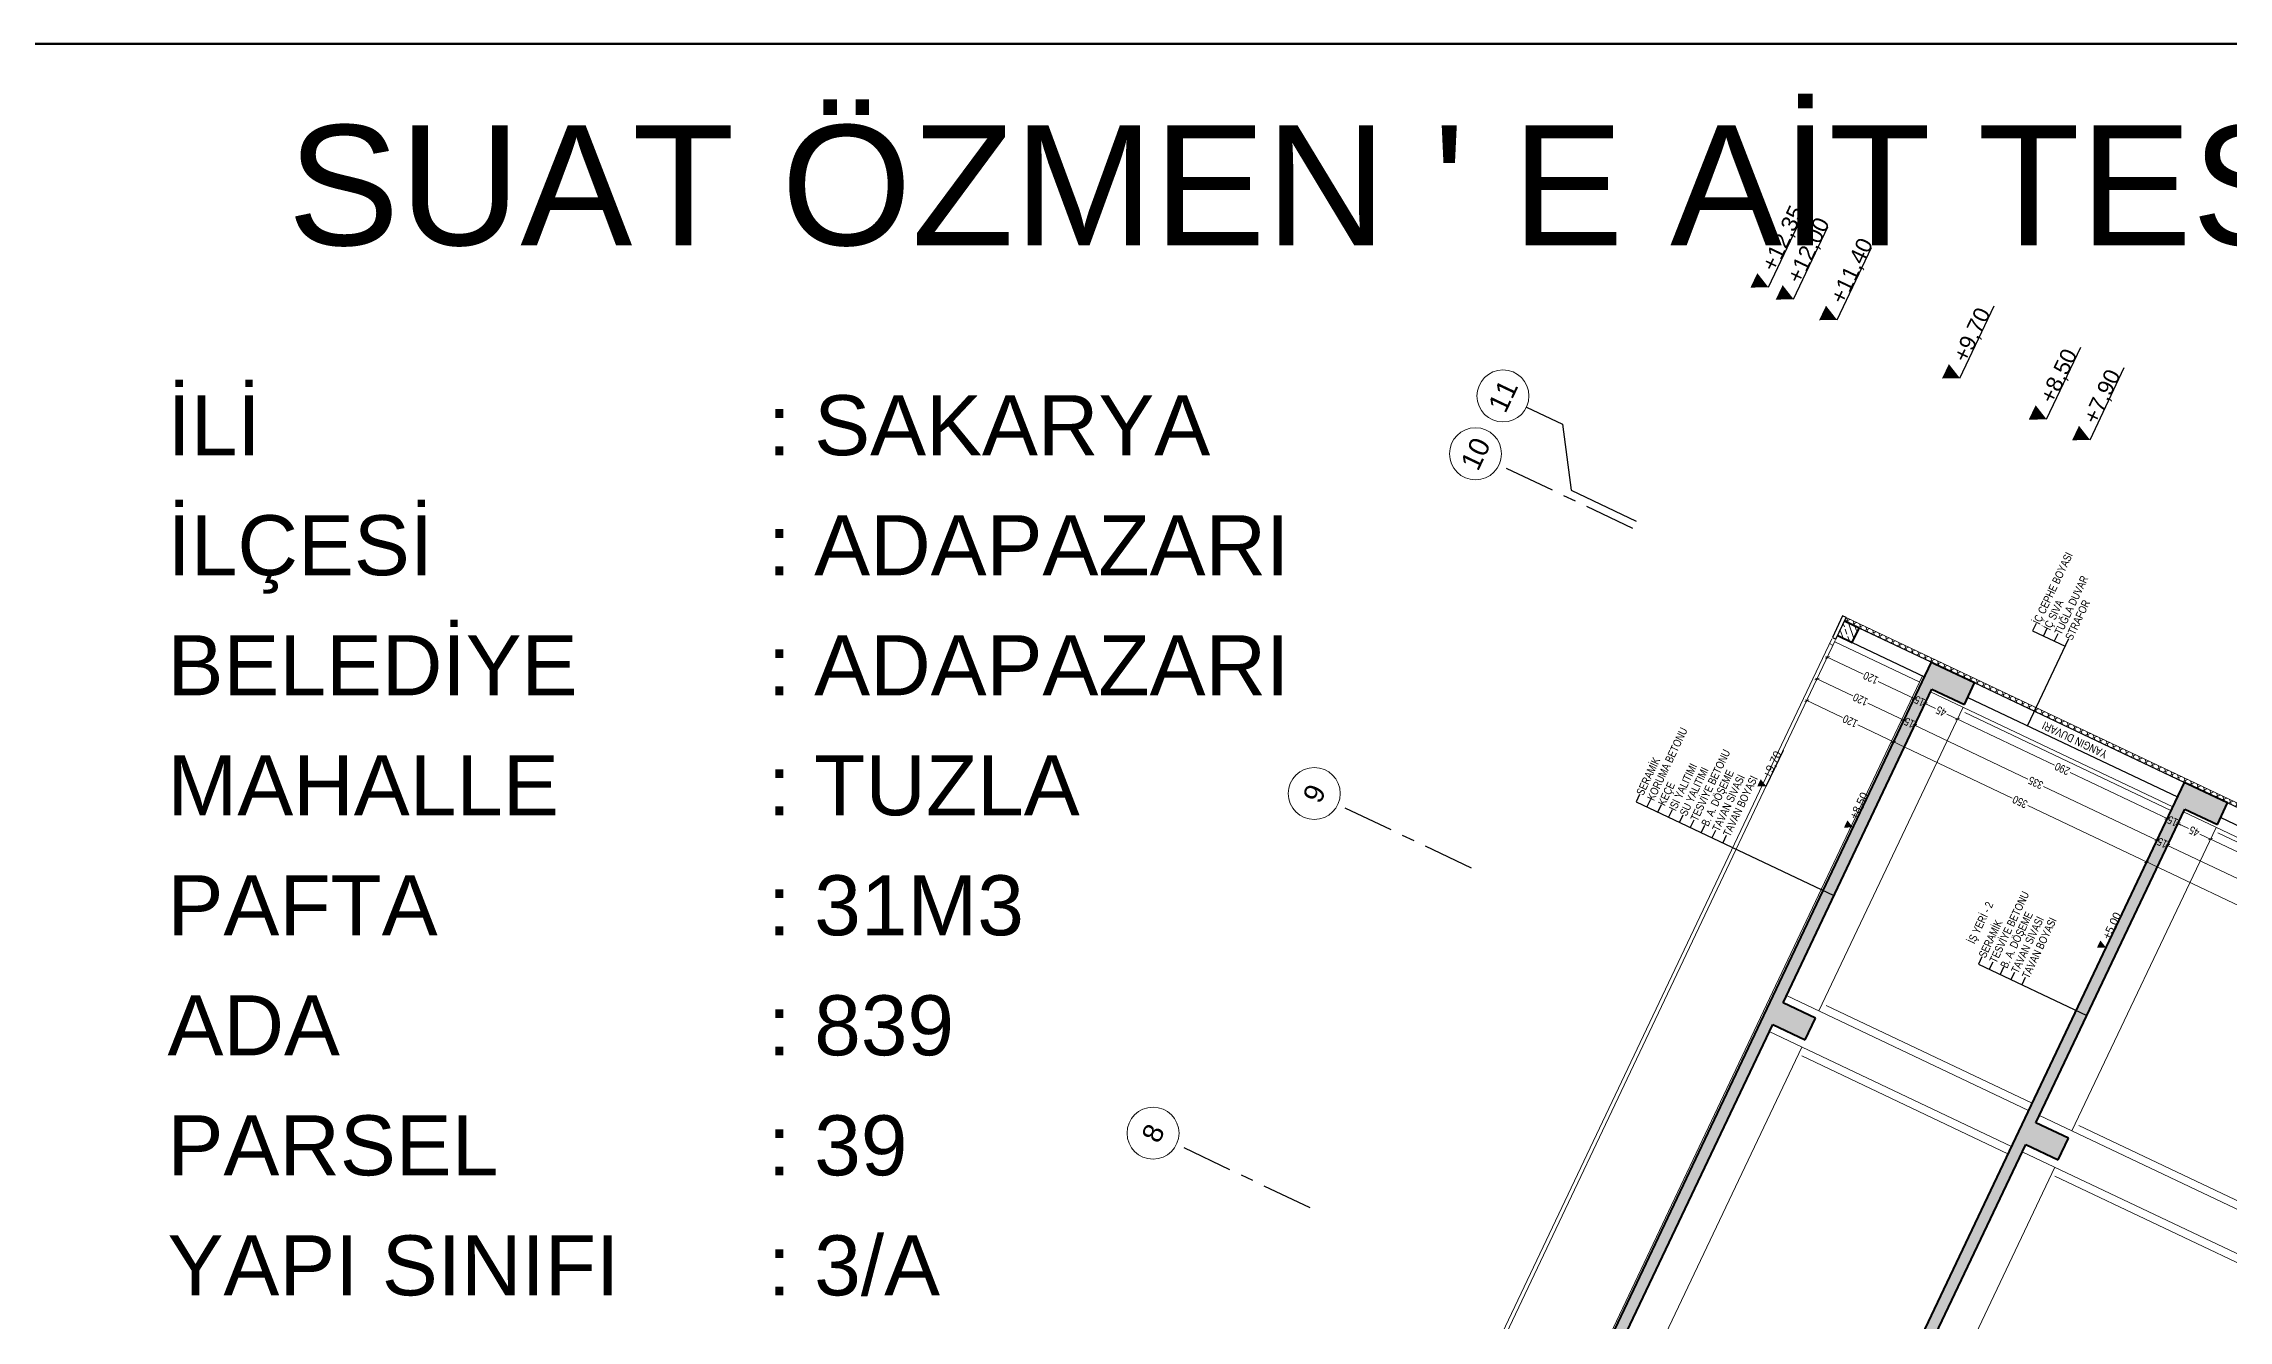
# Model space of a CAD drawing. Extents: x 190767 to 199252, y -247561 to -244711.
# Drawn here: x 191789 to 192699, y -245893 to -245361 of the extents above; entities that cross this region are included whole.
import ezdxf
from ezdxf.enums import TextEntityAlignment as Align

# ---------------------------------------------------------------- set-up
doc = ezdxf.new("R2010")
doc.units = 0
doc.header["$MEASUREMENT"] = 0
doc.linetypes.add('DUZ', pattern=[500, 500])
doc.linetypes.add('Grid Line', pattern=[111.125, 63.5, -15.875, 15.875, -15.875])
doc.layers.get('0').update_dxf_attribs({"linetype": 'CONTINUOUS'})
doc.layers.get('Defpoints').update_dxf_attribs({"linetype": 'CONTINUOUS'})
for name, color, linetype in [('Aks', 7, 'CONTINUOUS'), ('Duvar', 7, 'CONTINUOUS'), ('KOT', 1, 'CONTINUOUS'), ('MKDU0', 50, 'CONTINUOUS'), ('YAZI', 7, 'CONTINUOUS')]:
    doc.layers.add(name, color=color, linetype=linetype)
for name, color, linetype, lineweight in [('AKS TOPU', 54, 'CONTINUOUS', 9), ('BETONARME', 246, 'CONTINUOUS', 40), ('HARPUŞTA', 232, 'CONTINUOUS', 13), ('HARPUŞTA - KESİM', 232, 'CONTINUOUS', 30), ('SIVA', 7, 'DUZ', 20), ('TARAMA', 4, 'CONTINUOUS', 9), ('çizgi', 7, 'CONTINUOUS', 50), ('ÖLÇÜ - İÇ', 144, 'CONTINUOUS', 9)]:
    doc.layers.add(name, color=color, linetype=linetype, lineweight=lineweight)
doc.styles.add('Arial_3', font='arial.ttf', dxfattribs={"height": 22.5})
doc.styles.get("Standard").update_dxf_attribs({"font": 'arial.ttf'})
doc.styles.add('YAZI DAR-08', font='arial.ttf', dxfattribs={"width": 0.8})
doc.styles.add('YAZI STANDART', font='arial.ttf')
doc.dimstyles.new('1-50 İÇ ÖLÇÜ', dxfattribs={"dimscale": 0, "dimtxt": 10, "dimasz": 4, "dimexe": 2, "dimexo": 0, "dimgap": 2, "dimtad": 0, "dimdec": 0, "dimtxsty": 'YAZI DAR-08', "dimblk": 'OBLIQUE', "dimcen": 0, "dimdle": 2, "dimclrd": 256, "dimclre": 256, "dimclrt": 256, "dimadec": 0, "dimazin": 0, "dimtfac": 1, "dimtdec": 0, "dimtmove": 1, "dimatfit": 3, "dimldrblk": 'OBLIQUE', "dimfxl": 0, "dimlwd": -1, "dimlwe": -1, "dimarcsym": 0})

# ---------------------------------------------------------------- blocks, each defined once
blk = doc.blocks.new('fm-kot')
at = {"linetype": 'Continuous'}
blk.add_line((0, 0), (50, 0), dxfattribs=at)
blk.add_lwpolyline([(0, 0, 0, 10, 0), (0, 10, 10, 10, 0)], format="xyseb", dxfattribs=at)
blk.add_attdef('ENTERTEXT:', (10, 1), '', height=10)
blk = doc.blocks.new('_OBLIQUE')
at = {"linetype": 'ByBlock'}
for p, q in [((-0.5, -0.5), (0.5, 0.5)), ((0, 0), (0, 0))]:
    blk.add_line(p, q, dxfattribs=at)
blk = doc.blocks.new('*D39')
at = {"layer": 'Defpoints', "color": 0, "transparency": 16777216}
for p in [(4365.1, 1443.7), (4365.1, 1323.7), (4365.1, 1323.7)]:
    blk.add_point(p, dxfattribs=at)
at = {"layer": 'ÖLÇÜ - İÇ', "transparency": 16777216}
for p, q in [((4365.1, 1443.7), (4363.1, 1443.7)), ((4365.1, 1445.7), (4365.1, 1394.2)), ((4365.1, 1321.7), (4365.1, 1373.3)), ((4365.1, 1323.7), (4363.1, 1323.7))]:
    blk.add_line(p, q, dxfattribs=at)
at = {"layer": 'ÖLÇÜ - İÇ', "transparency": 16777216, "xscale": 4, "yscale": 4, "zscale": 4}
for p, rotation in [((4365.1, 1443.7), 90), ((4365.1, 1323.7), 270)]:
    blk.add_blockref('_OBLIQUE', p, dxfattribs=dict(at, rotation=rotation))
at = {"layer": 'ÖLÇÜ - İÇ', "transparency": 16777216, "insert": (4365.1, 1383.7), "char_height": 10, "attachment_point": 5, "rotation": 90, "style": 'YAZI DAR-08'}
blk.add_mtext('120', dxfattribs=at)
blk = doc.blocks.new('*D70')
at = {"layer": 'Defpoints', "color": 0, "transparency": 16777216}
for p in [(4365.1, 1323.7), (4365.1, 1308.7), (4365.1, 1308.7)]:
    blk.add_point(p, dxfattribs=at)
at = {"layer": 'ÖLÇÜ - İÇ', "transparency": 16777216}
for p, q in [((4365.1, 1323.7), (4363.1, 1323.7)), ((4365.1, 1323.7), (4365.1, 1327.7)), ((4365.1, 1323.7), (4365.1, 1323.6)), ((4365.1, 1308.7), (4363.1, 1308.7)), ((4365.1, 1308.7), (4365.1, 1308.9)), ((4365.1, 1308.7), (4365.1, 1304.7))]:
    blk.add_line(p, q, dxfattribs=at)
at = {"layer": 'ÖLÇÜ - İÇ', "transparency": 16777216, "xscale": 4, "yscale": 4, "zscale": 4}
for p, rotation in [((4365.1, 1323.7), 270), ((4365.1, 1308.7), 90)]:
    blk.add_blockref('_OBLIQUE', p, dxfattribs=dict(at, rotation=rotation))
at = {"layer": 'ÖLÇÜ - İÇ', "transparency": 16777216, "insert": (4365.1, 1316.2), "char_height": 10, "attachment_point": 5, "rotation": 90, "style": 'YAZI DAR-08'}
blk.add_mtext('15', dxfattribs=at)
blk = doc.blocks.new('*D71')
at = {"layer": 'Defpoints', "color": 0, "transparency": 16777216}
for p in [(4365.1, 1308.7), (4365.1, 1263.7), (4365.1, 1263.7)]:
    blk.add_point(p, dxfattribs=at)
at = {"layer": 'ÖLÇÜ - İÇ', "transparency": 16777216}
for p, q in [((4365.1, 1310.7), (4365.1, 1294.2)), ((4365.1, 1308.7), (4363.1, 1308.7)), ((4365.1, 1263.7), (4363.1, 1263.7)), ((4365.1, 1261.7), (4365.1, 1278.3))]:
    blk.add_line(p, q, dxfattribs=at)
at = {"layer": 'ÖLÇÜ - İÇ', "transparency": 16777216, "xscale": 4, "yscale": 4, "zscale": 4}
for p, rotation in [((4365.1, 1308.7), 90), ((4365.1, 1263.7), 270)]:
    blk.add_blockref('_OBLIQUE', p, dxfattribs=dict(at, rotation=rotation))
at = {"layer": 'ÖLÇÜ - İÇ', "transparency": 16777216, "insert": (4365.1, 1286.2), "char_height": 10, "attachment_point": 5, "rotation": 90, "style": 'YAZI DAR-08'}
blk.add_mtext('45', dxfattribs=at)
blk = doc.blocks.new('*D72')
at = {"layer": 'Defpoints', "color": 0, "transparency": 16777216}
for p in [(4365.1, 1263.7), (4365.1, 973.7), (4365.1, 973.7)]:
    blk.add_point(p, dxfattribs=at)
at = {"layer": 'ÖLÇÜ - İÇ', "transparency": 16777216}
for p, q in [((4365.1, 1263.7), (4363.1, 1263.7)), ((4365.1, 1265.7), (4365.1, 1129.6)), ((4365.1, 971.7), (4365.1, 1107.9)), ((4365.1, 973.7), (4363.1, 973.7))]:
    blk.add_line(p, q, dxfattribs=at)
at = {"layer": 'ÖLÇÜ - İÇ', "transparency": 16777216, "xscale": 4, "yscale": 4, "zscale": 4}
for p, rotation in [((4365.1, 1263.7), 90), ((4365.1, 973.7), 270)]:
    blk.add_blockref('_OBLIQUE', p, dxfattribs=dict(at, rotation=rotation))
at = {"layer": 'ÖLÇÜ - İÇ', "transparency": 16777216, "insert": (4365.1, 1118.7), "char_height": 10, "attachment_point": 5, "rotation": 90, "style": 'YAZI DAR-08'}
blk.add_mtext('290', dxfattribs=at)
blk = doc.blocks.new('*D73')
at = {"layer": 'Defpoints', "color": 0, "transparency": 16777216}
for p in [(4365.1, 973.7), (4365.1, 958.7), (4365.1, 958.7)]:
    blk.add_point(p, dxfattribs=at)
at = {"layer": 'ÖLÇÜ - İÇ', "transparency": 16777216}
for p, q in [((4365.1, 973.7), (4363.1, 973.7)), ((4365.1, 958.7), (4363.1, 958.7)), ((4365.1, 973.7), (4365.1, 977.7)), ((4365.1, 973.7), (4365.1, 973.6)), ((4365.1, 958.7), (4365.1, 958.9)), ((4365.1, 958.7), (4365.1, 954.7))]:
    blk.add_line(p, q, dxfattribs=at)
at = {"layer": 'ÖLÇÜ - İÇ', "transparency": 16777216, "xscale": 4, "yscale": 4, "zscale": 4}
for p, rotation in [((4365.1, 973.7), 270), ((4365.1, 958.7), 90)]:
    blk.add_blockref('_OBLIQUE', p, dxfattribs=dict(at, rotation=rotation))
at = {"layer": 'ÖLÇÜ - İÇ', "transparency": 16777216, "insert": (4365.1, 966.2), "char_height": 10, "attachment_point": 5, "rotation": 90, "style": 'YAZI DAR-08'}
blk.add_mtext('15', dxfattribs=at)
blk = doc.blocks.new('*D74')
at = {"layer": 'Defpoints', "color": 0, "transparency": 16777216}
for p in [(4365.1, 958.7), (4365.1, 913.7), (4365.1, 913.7)]:
    blk.add_point(p, dxfattribs=at)
at = {"layer": 'ÖLÇÜ - İÇ', "transparency": 16777216}
for p, q in [((4365.1, 958.7), (4363.1, 958.7)), ((4365.1, 960.7), (4365.1, 944.2)), ((4365.1, 913.7), (4363.1, 913.7)), ((4365.1, 911.7), (4365.1, 928.3))]:
    blk.add_line(p, q, dxfattribs=at)
at = {"layer": 'ÖLÇÜ - İÇ', "transparency": 16777216, "xscale": 4, "yscale": 4, "zscale": 4}
for p, rotation in [((4365.1, 958.7), 90), ((4365.1, 913.7), 270)]:
    blk.add_blockref('_OBLIQUE', p, dxfattribs=dict(at, rotation=rotation))
at = {"layer": 'ÖLÇÜ - İÇ', "transparency": 16777216, "insert": (4365.1, 936.2), "char_height": 10, "attachment_point": 5, "rotation": 90, "style": 'YAZI DAR-08'}
blk.add_mtext('45', dxfattribs=at)
blk = doc.blocks.new('*D75')
at = {"layer": 'Defpoints', "color": 0, "transparency": 16777216}
for p in [(4365.1, 913.7), (4365.1, 473.7), (4365.1, 473.7)]:
    blk.add_point(p, dxfattribs=at)
at = {"layer": 'ÖLÇÜ - İÇ', "transparency": 16777216}
for p, q in [((4365.1, 913.7), (4363.1, 913.7)), ((4365.1, 915.7), (4365.1, 704.7)), ((4365.1, 471.7), (4365.1, 682.8)), ((4365.1, 473.7), (4363.1, 473.7))]:
    blk.add_line(p, q, dxfattribs=at)
at = {"layer": 'ÖLÇÜ - İÇ', "transparency": 16777216, "xscale": 4, "yscale": 4, "zscale": 4}
for p, rotation in [((4365.1, 913.7), 90), ((4365.1, 473.7), 270)]:
    blk.add_blockref('_OBLIQUE', p, dxfattribs=dict(at, rotation=rotation))
at = {"layer": 'ÖLÇÜ - İÇ', "transparency": 16777216, "insert": (4365.1, 693.7), "char_height": 10, "attachment_point": 5, "rotation": 90, "style": 'YAZI DAR-08'}
blk.add_mtext('440', dxfattribs=at)
blk = doc.blocks.new('*D40')
at = {"layer": 'Defpoints', "color": 0, "transparency": 16777216}
for p in [(4335.1, 1443.7), (4335.1, 1323.7), (4335.1, 1323.7)]:
    blk.add_point(p, dxfattribs=at)
at = {"layer": 'ÖLÇÜ - İÇ', "transparency": 16777216}
for p, q in [((4335.1, 1443.7), (4333.1, 1443.7)), ((4335.1, 1445.7), (4335.1, 1394.2)), ((4335.1, 1321.7), (4335.1, 1373.3)), ((4335.1, 1323.7), (4333.1, 1323.7))]:
    blk.add_line(p, q, dxfattribs=at)
at = {"layer": 'ÖLÇÜ - İÇ', "transparency": 16777216, "xscale": 4, "yscale": 4, "zscale": 4}
for p, rotation in [((4335.1, 1443.7), 90), ((4335.1, 1323.7), 270)]:
    blk.add_blockref('_OBLIQUE', p, dxfattribs=dict(at, rotation=rotation))
at = {"layer": 'ÖLÇÜ - İÇ', "transparency": 16777216, "insert": (4335.1, 1383.7), "char_height": 10, "attachment_point": 5, "rotation": 90, "style": 'YAZI DAR-08'}
blk.add_mtext('120', dxfattribs=at)
blk = doc.blocks.new('*D82')
at = {"layer": 'Defpoints', "color": 0, "transparency": 16777216}
for p in [(4335.1, 1323.7), (4335.1, 1308.7), (4335.1, 1308.7)]:
    blk.add_point(p, dxfattribs=at)
at = {"layer": 'ÖLÇÜ - İÇ', "transparency": 16777216}
for p, q in [((4335.1, 1323.7), (4333.1, 1323.7)), ((4335.1, 1323.7), (4335.1, 1327.7)), ((4335.1, 1323.7), (4335.1, 1323.6)), ((4335.1, 1308.7), (4333.1, 1308.7)), ((4335.1, 1308.7), (4335.1, 1308.9)), ((4335.1, 1308.7), (4335.1, 1304.7))]:
    blk.add_line(p, q, dxfattribs=at)
at = {"layer": 'ÖLÇÜ - İÇ', "transparency": 16777216, "xscale": 4, "yscale": 4, "zscale": 4}
for p, rotation in [((4335.1, 1323.7), 270), ((4335.1, 1308.7), 90)]:
    blk.add_blockref('_OBLIQUE', p, dxfattribs=dict(at, rotation=rotation))
at = {"layer": 'ÖLÇÜ - İÇ', "transparency": 16777216, "insert": (4335.1, 1316.2), "char_height": 10, "attachment_point": 5, "rotation": 90, "style": 'YAZI DAR-08'}
blk.add_mtext('15', dxfattribs=at)
blk = doc.blocks.new('*D83')
at = {"layer": 'Defpoints', "color": 0, "transparency": 16777216}
for p in [(4335.1, 1308.7), (4335.1, 973.7), (4335.1, 973.7)]:
    blk.add_point(p, dxfattribs=at)
at = {"layer": 'ÖLÇÜ - İÇ', "transparency": 16777216}
for p, q in [((4335.1, 1310.7), (4335.1, 1152.1)), ((4335.1, 1308.7), (4333.1, 1308.7)), ((4335.1, 971.7), (4335.1, 1130.4)), ((4335.1, 973.7), (4333.1, 973.7))]:
    blk.add_line(p, q, dxfattribs=at)
at = {"layer": 'ÖLÇÜ - İÇ', "transparency": 16777216, "xscale": 4, "yscale": 4, "zscale": 4}
for p, rotation in [((4335.1, 1308.7), 90), ((4335.1, 973.7), 270)]:
    blk.add_blockref('_OBLIQUE', p, dxfattribs=dict(at, rotation=rotation))
at = {"layer": 'ÖLÇÜ - İÇ', "transparency": 16777216, "insert": (4335.1, 1141.2), "char_height": 10, "attachment_point": 5, "rotation": 90, "style": 'YAZI DAR-08'}
blk.add_mtext('335', dxfattribs=at)
blk = doc.blocks.new('*D84')
at = {"layer": 'Defpoints', "color": 0, "transparency": 16777216}
for p in [(4335.1, 973.7), (4335.1, 958.7), (4335.1, 958.7)]:
    blk.add_point(p, dxfattribs=at)
at = {"layer": 'ÖLÇÜ - İÇ', "transparency": 16777216}
for p, q in [((4335.1, 973.7), (4333.1, 973.7)), ((4335.1, 958.7), (4333.1, 958.7)), ((4335.1, 973.7), (4335.1, 977.7)), ((4335.1, 973.7), (4335.1, 973.6)), ((4335.1, 958.7), (4335.1, 958.9)), ((4335.1, 958.7), (4335.1, 954.7))]:
    blk.add_line(p, q, dxfattribs=at)
at = {"layer": 'ÖLÇÜ - İÇ', "transparency": 16777216, "xscale": 4, "yscale": 4, "zscale": 4}
for p, rotation in [((4335.1, 973.7), 270), ((4335.1, 958.7), 90)]:
    blk.add_blockref('_OBLIQUE', p, dxfattribs=dict(at, rotation=rotation))
at = {"layer": 'ÖLÇÜ - İÇ', "transparency": 16777216, "insert": (4335.1, 966.2), "char_height": 10, "attachment_point": 5, "rotation": 90, "style": 'YAZI DAR-08'}
blk.add_mtext('15', dxfattribs=at)
blk = doc.blocks.new('*D85')
at = {"layer": 'Defpoints', "color": 0, "transparency": 16777216}
for p in [(4335.1, 958.7), (4335.1, 473.7), (4335.1, 473.7)]:
    blk.add_point(p, dxfattribs=at)
at = {"layer": 'ÖLÇÜ - İÇ', "transparency": 16777216}
for p, q in [((4335.1, 958.7), (4333.1, 958.7)), ((4335.1, 960.7), (4335.1, 727.3)), ((4335.1, 471.7), (4335.1, 705.2)), ((4335.1, 473.7), (4333.1, 473.7))]:
    blk.add_line(p, q, dxfattribs=at)
at = {"layer": 'ÖLÇÜ - İÇ', "transparency": 16777216, "xscale": 4, "yscale": 4, "zscale": 4}
for p, rotation in [((4335.1, 958.7), 90), ((4335.1, 473.7), 270)]:
    blk.add_blockref('_OBLIQUE', p, dxfattribs=dict(at, rotation=rotation))
at = {"layer": 'ÖLÇÜ - İÇ', "transparency": 16777216, "insert": (4335.1, 716.2), "char_height": 10, "attachment_point": 5, "rotation": 90, "style": 'YAZI DAR-08'}
blk.add_mtext('485', dxfattribs=at)
blk = doc.blocks.new('*D41')
at = {"layer": 'Defpoints', "color": 0, "transparency": 16777216}
for p in [(4305.1, 1443.7), (4305.1, 1323.7), (4305.1, 1323.7)]:
    blk.add_point(p, dxfattribs=at)
at = {"layer": 'ÖLÇÜ - İÇ', "transparency": 16777216}
for p, q in [((4305.1, 1443.7), (4303.1, 1443.7)), ((4305.1, 1445.7), (4305.1, 1394.2)), ((4305.1, 1321.7), (4305.1, 1373.3)), ((4305.1, 1323.7), (4303.1, 1323.7))]:
    blk.add_line(p, q, dxfattribs=at)
at = {"layer": 'ÖLÇÜ - İÇ', "transparency": 16777216, "xscale": 4, "yscale": 4, "zscale": 4}
for p, rotation in [((4305.1, 1443.7), 90), ((4305.1, 1323.7), 270)]:
    blk.add_blockref('_OBLIQUE', p, dxfattribs=dict(at, rotation=rotation))
at = {"layer": 'ÖLÇÜ - İÇ', "transparency": 16777216, "insert": (4305.1, 1383.7), "char_height": 10, "attachment_point": 5, "rotation": 90, "style": 'YAZI DAR-08'}
blk.add_mtext('120', dxfattribs=at)
blk = doc.blocks.new('*D91')
at = {"layer": 'Defpoints', "color": 0, "transparency": 16777216}
for p in [(4305.1, 1323.7), (4305.1, 973.7), (4305.1, 973.7)]:
    blk.add_point(p, dxfattribs=at)
at = {"layer": 'ÖLÇÜ - İÇ', "transparency": 16777216}
for p, q in [((4305.1, 1323.7), (4303.1, 1323.7)), ((4305.1, 1325.7), (4305.1, 1159.6)), ((4305.1, 971.7), (4305.1, 1137.9)), ((4305.1, 973.7), (4303.1, 973.7))]:
    blk.add_line(p, q, dxfattribs=at)
at = {"layer": 'ÖLÇÜ - İÇ', "transparency": 16777216, "xscale": 4, "yscale": 4, "zscale": 4}
for p, rotation in [((4305.1, 1323.7), 90), ((4305.1, 973.7), 270)]:
    blk.add_blockref('_OBLIQUE', p, dxfattribs=dict(at, rotation=rotation))
at = {"layer": 'ÖLÇÜ - İÇ', "transparency": 16777216, "insert": (4305.1, 1148.7), "char_height": 10, "attachment_point": 5, "rotation": 90, "style": 'YAZI DAR-08'}
blk.add_mtext('350', dxfattribs=at)
blk = doc.blocks.new('*D92')
at = {"layer": 'Defpoints', "color": 0, "transparency": 16777216}
for p in [(4305.1, 973.7), (4305.1, 473.7), (4305.1, 473.7)]:
    blk.add_point(p, dxfattribs=at)
at = {"layer": 'ÖLÇÜ - İÇ', "transparency": 16777216}
for p, q in [((4305.1, 973.7), (4303.1, 973.7)), ((4305.1, 975.7), (4305.1, 734.6)), ((4305.1, 471.7), (4305.1, 712.9)), ((4305.1, 473.7), (4303.1, 473.7))]:
    blk.add_line(p, q, dxfattribs=at)
at = {"layer": 'ÖLÇÜ - İÇ', "transparency": 16777216, "xscale": 4, "yscale": 4, "zscale": 4}
for p, rotation in [((4305.1, 973.7), 90), ((4305.1, 473.7), 270)]:
    blk.add_blockref('_OBLIQUE', p, dxfattribs=dict(at, rotation=rotation))
at = {"layer": 'ÖLÇÜ - İÇ', "transparency": 16777216, "insert": (4305.1, 723.7), "char_height": 10, "attachment_point": 5, "rotation": 90, "style": 'YAZI DAR-08'}
blk.add_mtext('500', dxfattribs=at)
blk = doc.blocks.new('A$C68025377')
at = {"layer": 'TARAMA'}
h = blk.add_hatch(dxfattribs=at)
h.set_pattern_fill('ANSI33', color=256, scale=2, style=0)
h.set_pattern_definition([(45, (-32490.806, -4233.98), (-8.980256, 8.980256), []), (45, (-32481.826, -4233.98), (-8.980256, 8.980256), [6.35, -3.175])])
h.paths.add_polyline_path([(4395.1, 1423.7), (4415.1, 1423.7), (4415.1, 1443.7), (4395.1, 1443.7)])
h = blk.add_hatch(dxfattribs=at)
h.set_pattern_fill('ANSI37', color=256, scale=2, style=0)
h.set_pattern_definition([(45, (-32490.8064, -4233.98), (-4.4901281, 4.4901281), []), (135, (-32490.8064, -4233.98), (-4.4901281, -4.4901281), [])])
h.paths.add_polyline_path([(4420.1, 1443.7), (4415.1, 1443.7), (4415.1, 1323.7), (4415.1, 1318.7), (4415.1, 1263.7), (4415.1, 973.7), (4415.1, 968.7), (4415.1, 913.7), (4415.1, 473.7), (4420.1, 473.7)])
h = blk.add_hatch(dxfattribs=at)
h.set_pattern_fill('ANSI33', color=256, scale=2, style=0)
h.set_pattern_definition([(45, (-19153.829, -4233.98), (-8.980256, 8.980256), []), (45, (-19144.849, -4233.98), (-8.980256, 8.980256), [6.35, -3.175])])
h.paths.add_polyline_path([(2631.3, 1308.7), (2981.3, 1308.7), (2981.3, 1263.7), (3011.3, 1263.7), (3011.3, 1308.7), (3466.3, 1308.7), (3466.3, 1263.7), (3496.3, 1263.7), (3496.3, 1308.7), (3921.3, 1308.7), (3921.3, 1263.7), (3951.3, 1263.7), (3951.3, 1308.7), (4385.1, 1308.7), (4385.1, 1263.7), (4415.1, 1263.7), (4415.1, 1318.7), (4415.1, 1323.7), (2601.3, 1323.7), (2601.3, 1318.7), (2601.3, 1263.7), (2631.3, 1263.7)])
h = blk.add_hatch(dxfattribs=at)
h.set_pattern_fill('ANSI33', color=256, scale=2, style=0)
h.set_pattern_definition([(45, (-19153.829, -4933.98), (-8.980256, 8.980256), []), (45, (-19144.849, -4933.98), (-8.980256, 8.980256), [6.35, -3.175])])
h.paths.add_polyline_path([(2601.3, 913.7), (2631.3, 913.7), (2631.3, 958.7), (2981.3, 958.7), (2981.3, 913.7), (3011.3, 913.7), (3011.3, 958.7), (3466.3, 958.7), (3466.3, 913.7), (3496.3, 913.7), (3496.3, 958.7), (3921.3, 958.7), (3921.3, 913.7), (3951.3, 913.7), (3951.3, 958.7), (4385.1, 958.7), (4385.1, 913.7), (4415.1, 913.7), (4415.1, 968.7), (4415.1, 973.7), (2601.3, 973.7), (2601.3, 968.7)])
at = {"layer": 'Aks', "linetype": 'Grid Line'}
for p, q in [((3466.3, 1732.6), (3466.3, 1917.6)), ((3936.3, 1732.6), (3936.3, 1917.6)), ((4406.3, 1732.6), (4406.3, 1917.6))]:
    blk.add_line(p, q, dxfattribs=at)
at = {"layer": 'Aks'}
for p, q in [((4486.3, 1917.6), (4486.3, 1867.6)), ((4486.3, 1867.6), (4416.3, 1822.6)), ((4416.3, 1822.6), (4416.3, 1732.6))]:
    blk.add_line(p, q, dxfattribs=at)
at = {"layer": 'AKS TOPU'}
for centre in [(3466.3, 1950.1), (3936.3, 1950.1), (4406.3, 1950.1), (4486.3, 1950.1)]:
    blk.add_circle(centre, 32.5, dxfattribs=at)
at = {"layer": 'BETONARME'}
for p, q in [((4395.1, 1443.7), (4395.1, 1423.7)), ((4395.1, 1423.7), (4415.1, 1423.7)), ((4415.1, 1423.7), (4415.1, 1443.7)), ((4415.1, 1323.7), (2601.3, 1323.7)), ((4415.1, 1318.7), (4415.1, 1323.7)), ((4415.1, 1263.7), (4415.1, 1318.7)), ((3496.3, 1308.7), (3921.3, 1308.7)), ((3921.3, 1308.7), (3921.3, 1263.7)), ((3951.3, 1308.7), (4385.1, 1308.7)), ((3951.3, 1263.7), (3951.3, 1308.7)), ((4385.1, 1308.7), (4385.1, 1263.7)), ((3921.3, 1263.7), (3951.3, 1263.7)), ((4385.1, 1263.7), (4415.1, 1263.7)), ((4415.1, 973.7), (2601.3, 973.7)), ((3496.3, 958.7), (3921.3, 958.7)), ((3921.3, 958.7), (3921.3, 913.7)), ((3951.3, 913.7), (3951.3, 958.7)), ((3951.3, 958.7), (4385.1, 958.7)), ((4385.1, 958.7), (4385.1, 913.7)), ((4415.1, 968.7), (4415.1, 973.7)), ((4415.1, 913.7), (4415.1, 968.7)), ((3921.3, 913.7), (3951.3, 913.7)), ((4385.1, 913.7), (4415.1, 913.7))]:
    blk.add_line(p, q, dxfattribs=at)
at = {"layer": 'Duvar'}
for p, q in [((4395.1, 1423.7), (4395.1, 1323.7)), ((4415.1, 1323.7), (4415.1, 1423.7)), ((4395.1, 1263.7), (4395.1, 973.7)), ((4415.1, 973.7), (4415.1, 1263.7)), ((4395.1, 913.7), (4395.1, 473.7)), ((4415.1, 473.7), (4415.1, 913.7))]:
    blk.add_line(p, q, dxfattribs=at)
at = {"layer": 'HARPUŞTA'}
for p, q in [((2671.3, 1448.7), (4388.1, 1448.7)), ((4381.6, 1448.7), (4381.6, 1443.7)), ((4388.1, 1443.7), (2671.3, 1443.7))]:
    blk.add_line(p, q, dxfattribs=at)
at = {"layer": 'HARPUŞTA - KESİM'}
for p, q in [((4420.1, 1448.7), (4390.1, 1448.7)), ((4390.1, 1448.7), (4390.1, 1443.7)), ((4420.1, 1443.7), (4420.1, 1448.7)), ((4390.1, 1443.7), (4420.1, 1443.7))]:
    blk.add_line(p, q, dxfattribs=at)
at = {"layer": 'SIVA'}
for p, q in [((4386.6, 1443.7), (4386.6, 1326.2)), ((4420.1, 473.7), (4420.1, 1443.7)), ((4395.1, 1326.2), (2633.8, 1326.2)), ((3911.3, 973.7), (3911.3, 1308.7)), ((3961.3, 973.7), (3961.3, 1308.7)), ((4381.3, 973.7), (4381.3, 1308.7)), ((3911.3, 1263.7), (3496.3, 1263.7)), ((3901.3, 973.7), (3901.3, 1258.7)), ((4381.3, 1263.7), (3961.3, 1263.7)), ((3971.3, 973.7), (3971.3, 1258.7)), ((4376.3, 973.7), (4376.3, 1258.7)), ((3911.3, 473.7), (3911.3, 958.7)), ((3961.3, 473.7), (3961.3, 958.7)), ((4381.3, 473.7), (4381.3, 958.7)), ((3911.3, 913.7), (3496.3, 913.7)), ((3901.3, 473.7), (3901.3, 908.7)), ((4381.3, 913.7), (3961.3, 913.7)), ((3971.3, 473.7), (3971.3, 908.7)), ((4376.3, 473.7), (4376.3, 908.7))]:
    blk.add_line(p, q, dxfattribs=at)
at = {"layer": 'YAZI'}
for p, q in [((4099.5, 1582.3), (4099.5, 1308.7)), ((4109.5, 1582.3), (4099.5, 1582.3)), ((4109.5, 1567.3), (4099.5, 1567.3)), ((4109.5, 1552.3), (4099.5, 1552.3)), ((4109.5, 1537.3), (4099.5, 1537.3)), ((4109.5, 1522.3), (4099.5, 1522.3)), ((4109.5, 1507.3), (4099.5, 1507.3)), ((4109.5, 1492.3), (4099.5, 1492.3)), ((4109.5, 1477.3), (4099.5, 1477.3)), ((4109.5, 1462.3), (4099.5, 1462.3)), ((4515.1, 1226.2), (4505.1, 1226.2)), ((4505.1, 1226.2), (4505.1, 1181.2)), ((4515.1, 1211.2), (4505.1, 1211.2)), ((4515.1, 1181.2), (4395.1, 1181.2)), ((4515.1, 1196.2), (4505.1, 1196.2)), ((4099.5, 1108.7), (4099.5, 958.7)), ((4109.5, 1108.7), (4099.5, 1108.7)), ((4109.5, 1093.7), (4099.5, 1093.7)), ((4109.5, 1078.7), (4099.5, 1078.7)), ((4109.5, 1063.7), (4099.5, 1063.7)), ((4109.5, 1048.7), (4099.5, 1048.7))]:
    blk.add_line(p, q, dxfattribs=at)
at = {"layer": 'KOT'}
ref = blk.add_blockref('fm-kot', (4751.3, 1708.7), dxfattribs=dict(at, xscale=2, yscale=2, zscale=2))
ref.add_attrib('ENTERTEXT:', '+12,35', (4771.3, 1708.7), dxfattribs={"layer": '0', "height": 20})
ref = blk.add_blockref('fm-kot', (4751.3, 1673.7), dxfattribs=dict(at, xscale=2, yscale=2, zscale=2))
ref.add_attrib('ENTERTEXT:', '+12,00', (4771.3, 1673.7), dxfattribs={"layer": '0', "height": 20})
ref = blk.add_blockref('fm-kot', (4751.3, 1613.7), dxfattribs=dict(at, xscale=2, yscale=2, zscale=2))
ref.add_attrib('ENTERTEXT:', '+11,40', (4771.3, 1613.7), dxfattribs={"layer": '0', "height": 20})
ref = blk.add_blockref('fm-kot', (4186.7, 1443.7), dxfattribs=at)
ref.add_attrib('ENTERTEXT:', '+9,70', (4196.7, 1443.7), dxfattribs={"layer": '0', "height": 10})
ref = blk.add_blockref('fm-kot', (4751.3, 1443.7), dxfattribs=dict(at, xscale=2, yscale=2, zscale=2))
ref.add_attrib('ENTERTEXT:', '+9,70', (4771.3, 1443.7), dxfattribs={"layer": '0', "height": 20})
ref = blk.add_blockref('fm-kot', (4186.7, 1323.7), dxfattribs=at)
ref.add_attrib('ENTERTEXT:', '+8,50', (4196.7, 1323.7), dxfattribs={"layer": '0', "height": 10})
ref = blk.add_blockref('fm-kot', (4751.3, 1323.7), dxfattribs=dict(at, xscale=2, yscale=2, zscale=2))
ref.add_attrib('ENTERTEXT:', '+8,50', (4771.3, 1323.7), dxfattribs={"layer": '0', "height": 20})
ref = blk.add_blockref('fm-kot', (4751.3, 1263.7), dxfattribs=dict(at, xscale=2, yscale=2, zscale=2))
ref.add_attrib('ENTERTEXT:', '+7,90', (4771.3, 1263.7), dxfattribs={"layer": '0', "height": 20})
ref = blk.add_blockref('fm-kot', (4186.7, 973.7), dxfattribs=at)
ref.add_attrib('ENTERTEXT:', '+5,00', (4196.7, 973.7), dxfattribs={"layer": '0', "height": 10})
at = {"layer": 'AKS TOPU', "style": 'Arial_3'}
for s, p in [('8', (3466.3, 1950.1)), ('9', (3936.3, 1950.1)), ('10', (4406.3, 1950.1)), ('11', (4486.3, 1950.1))]:
    blk.add_text(s, height=25, dxfattribs=at).set_placement(p, align=Align.MIDDLE_CENTER)
at = {"layer": 'YAZI', "style": 'YAZI DAR-08', "width": 0.8}
for s, p in [('SERAMİK', (4109.5, 1582.3)), ('KORUMA BETONU', (4109.5, 1567.3)), ('KEÇE', (4109.5, 1552.3)), ('ISI YALITIMI', (4109.5, 1537.3)), ('TESVİYE BETONU', (4109.5, 1507.3)), ('SU YALITIMI', (4109.5, 1522.3)), ('TAVAN SIVASI', (4109.5, 1477.3)), ('B. A. DÖŞEME', (4109.5, 1492.3)), ('TAVAN BOYASI', (4109.5, 1462.3)), ('İŞ YERİ - 2', (4119.5, 1128.7)), ('TESVİYE BETONU', (4109.5, 1093.7)), ('SERAMİK', (4109.5, 1108.7)), ('TAVAN SIVASI', (4109.5, 1063.7)), ('B. A. DÖŞEME', (4109.5, 1078.7)), ('TAVAN BOYASI', (4109.5, 1048.7))]:
    blk.add_text(s, height=10, dxfattribs=at).set_placement(p, align=Align.MIDDLE_LEFT)
for s, p in [('İÇ CEPHE BOYASI', (4612.6, 1226.2)), ('İÇ SIVA', (4553.9, 1211.2)), ('TUĞLA DUVAR', (4594.4, 1196.2)), ('STRAFOR', (4568.1, 1181.2))]:
    blk.add_text(s, height=10, dxfattribs=at).set_placement(p, align=Align.MIDDLE_RIGHT)
blk.add_text('YANGIN DUVARI', height=10, rotation=90, dxfattribs=at).set_placement((4404.3, 1120.2), align=Align.MIDDLE_CENTER)
at = {"layer": 'ÖLÇÜ - İÇ'}
for p1, p2, picture, middle in [((4305.1, 1443.7), (4305.1, 1323.7), '*D41', (4305.1, 1383.7)), ((4335.1, 1443.7), (4335.1, 1323.7), '*D40', (4335.1, 1383.7)), ((4365.1, 1443.7), (4365.1, 1323.7), '*D39', (4365.1, 1383.7))]:
    dim = blk.add_aligned_dim(p1=p1, p2=p2, distance=0, dimstyle='1-50 İÇ ÖLÇÜ', override={"dimscale": 1}, dxfattribs=at)
    dim.commit()
    dim.dimension.update_dxf_attribs({"geometry": picture, "text_midpoint": middle})
for base, p1, p2, picture, middle in [((4305.1, 973.7), (4305.1, 1323.7), (4305.1, 973.7), '*D91', (4305.1, 1148.7)), ((4335.1, 1308.7), (4335.1, 1323.7), (4335.1, 1308.7), '*D82', (4335.1, 1316.2)), ((4335.1, 973.7), (4335.1, 1308.7), (4335.1, 973.7), '*D83', (4335.1, 1141.2)), ((4365.1, 1308.7), (4365.1, 1323.7), (4365.1, 1308.7), '*D70', (4365.1, 1316.2)), ((4365.1, 1263.7), (4365.1, 1308.7), (4365.1, 1263.7), '*D71', (4365.1, 1286.2)), ((4365.1, 973.7), (4365.1, 1263.7), (4365.1, 973.7), '*D72', (4365.1, 1118.7)), ((4305.1, 473.7), (4305.1, 973.7), (4305.1, 473.7), '*D92', (4305.1, 723.7)), ((4335.1, 958.7), (4335.1, 973.7), (4335.1, 958.7), '*D84', (4335.1, 966.2)), ((4335.1, 473.7), (4335.1, 958.7), (4335.1, 473.7), '*D85', (4335.1, 716.2)), ((4365.1, 958.7), (4365.1, 973.7), (4365.1, 958.7), '*D73', (4365.1, 966.2)), ((4365.1, 913.7), (4365.1, 958.7), (4365.1, 913.7), '*D74', (4365.1, 936.2)), ((4365.1, 473.7), (4365.1, 913.7), (4365.1, 473.7), '*D75', (4365.1, 693.7))]:
    dim = blk.add_linear_dim(base=base, p1=p1, p2=p2, angle=90, dimstyle='1-50 İÇ ÖLÇÜ', override={"dimscale": 1}, dxfattribs=at)
    dim.commit()
    dim.dimension.update_dxf_attribs({"geometry": picture, "text_midpoint": middle})

msp = doc.modelspace()

# ---------------------------------------------------------------- linework, layer by layer
at = {"layer": 'çizgi'}
msp.add_line((193624.2, -245361.29), (191751.79, -245361.29), dxfattribs=at)

# ---------------------------------------------------------------- block references
at = {"layer": 'MKDU0', "ltscale": 0.03, "xscale": 0.3332999999999999, "yscale": 0.3332999999999999, "zscale": 0.3332999999999999, "rotation": 64.60793727553778}
msp.add_blockref('A$C68025377', (192342.98, -247137.58), dxfattribs=at)

# ---------------------------------------------------------------- texts
at = {"layer": 'MKDU0', "ltscale": 0.03, "style": 'YAZI STANDART'}
for s, height, p in [("SUAT ÖZMEN ' E AİT TESİSAT PROJESİ", 50, (191890.67, -245420.23)), ('İLİ', 25, (191840.67, -245520.23)), (': SAKARYA', 25, (192090.67, -245520.23)), ('İLÇESİ', 25, (191840.67, -245570.23)), (': ADAPAZARI', 25, (192090.67, -245570.23)), ('BELEDİYE', 25, (191840.67, -245620.23)), (': ADAPAZARI', 25, (192090.67, -245620.23)), ('MAHALLE', 25, (191840.67, -245670.23)), (': TUZLA', 25, (192090.67, -245670.23)), ('PAFTA', 25, (191840.67, -245720.23)), (': 31M3', 25, (192090.67, -245720.23)), ('ADA', 25, (191840.67, -245770.23)), (': 839', 25, (192090.67, -245770.23)), ('PARSEL', 25, (191840.67, -245820.23)), (': 39', 25, (192090.67, -245820.23)), ('YAPI SINIFI', 25, (191840.67, -245870.23)), (': 3/A', 25, (192090.67, -245870.23))]:
    msp.add_text(s, height=height, dxfattribs=at).set_placement(p, align=Align.MIDDLE_LEFT)

doc.saveas('drawing.dxf')
